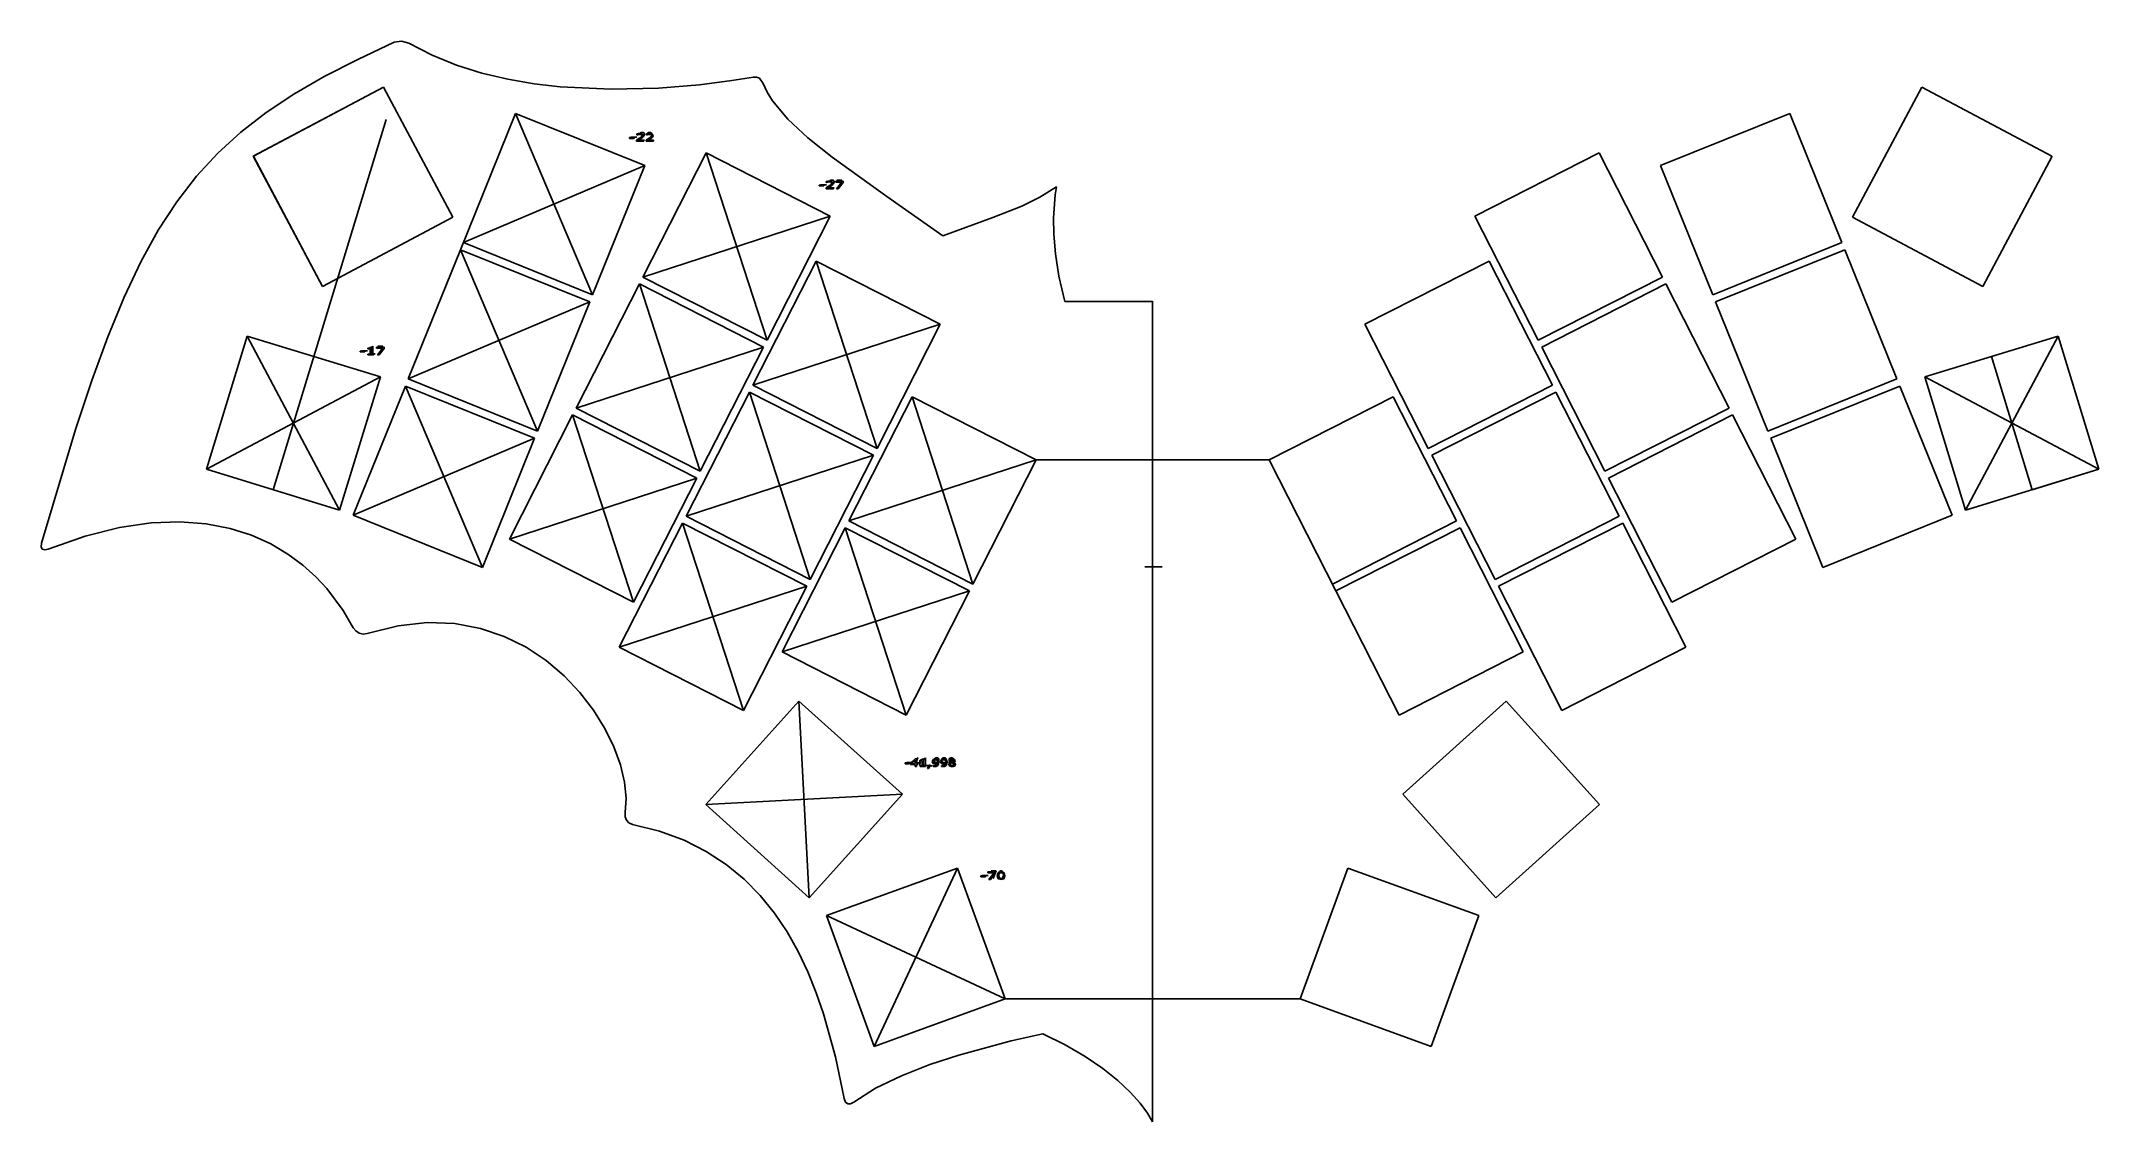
# Model space of a CAD drawing. Extents: x -7 to 259, y -168 to -29.
import ezdxf

# ---------------------------------------------------------------- set-up
doc = ezdxf.new("R2010")
doc.units = 0

msp = doc.modelspace()

# ---------------------------------------------------------------- linework, layer by layer
at = {"layer": 'Layer 1'}
for p, q in [((37.6962, -34.77724), (20.8761, -43.72074)), ((37.7092, -34.77004), (20.889, -43.71344)), ((46.6396, -51.59744), (37.6962, -34.77724)), ((46.6526, -51.59014), (37.7092, -34.77004)), ((236.4176, -34.77004), (227.4742, -51.59014)), ((253.2378, -43.71344), (236.4306, -34.77724)), ((23.432, -86.79694), (38.0506, -38.98174)), ((47.6488, -55.78834), (54.7663, -38.17184)), ((54.7663, -38.17184), (71.4556, -44.91474)), ((54.7663, -38.17184), (64.7127, -61.60404)), ((202.6712, -44.91474), (219.3605, -38.17184)), ((219.3605, -38.17184), (226.1034, -54.86114)), ((69.472191, -41.400413), (69.472191, -41.282578)), ((69.472191, -41.282578), (70.071277, -41.282578)), ((70.071277, -41.400413), (69.472191, -41.400413)), ((69.6621, -41.25454), (70.424, -41.25454)), ((70.071277, -41.282578), (70.071277, -41.400413)), ((70.37274, -41.629574), (70.574356, -41.51239)), ((70.37274, -41.765638), (70.37274, -41.629574)), ((71.340495, -41.765638), (70.37274, -41.765638)), ((70.408255, -40.836619), (70.589709, -40.794949)), ((70.408255, -40.973335), (70.408255, -40.836619)), ((70.417855, -40.973335), (70.408255, -40.973335)), ((70.61659, -40.909535), (70.417855, -40.973335)), ((70.775966, -41.535817), (70.571471, -41.654304)), ((70.571471, -41.654304), (71.34049, -41.654304)), ((70.574356, -41.51239), (70.76349, -41.395856)), ((70.589709, -40.794949), (70.810526, -40.776069)), ((70.805725, -40.888705), (70.61659, -40.909535)), ((70.76349, -41.395856), (71.01599, -41.203804)), ((70.988143, -41.403008), (70.775966, -41.535817)), ((71.3764, -41.06404), (70.8049, -41.63544)), ((70.8049, -41.63544), (71.424, -41.63544)), ((71.01022, -40.931675), (70.805725, -40.888705)), ((70.810526, -40.776069), (71.155192, -40.848329)), ((70.8526, -40.73074), (70.9002, -40.68304)), ((70.9002, -40.68304), (70.9954, -40.63544)), ((71.110072, -41.316418), (70.988143, -41.403008)), ((70.9954, -40.63544), (71.2335, -40.63544)), ((71.08415, -41.049511), (71.01022, -40.931675)), ((71.01599, -41.203804), (71.08415, -41.049511)), ((71.198402, -41.236988), (71.110072, -41.316418)), ((71.155192, -40.848329), (71.280002, -41.042985)), ((71.258882, -41.146498), (71.198402, -41.236988)), ((71.2335, -40.63544), (71.3287, -40.68304)), ((71.280002, -41.042985), (71.258882, -41.146498)), ((71.3287, -40.68304), (71.3764, -40.73074)), ((71.34049, -41.654304), (71.340495, -41.765638)), ((71.3764, -40.73074), (71.424, -40.82594)), ((71.424, -40.92114), (71.3764, -41.06404)), ((71.424, -40.82594), (71.424, -40.92114)), ((71.622756, -41.629574), (71.824372, -41.51239)), ((71.622756, -41.765638), (71.622756, -41.629574)), ((72.59051, -41.765638), (71.622756, -41.765638)), ((71.65828, -40.836619), (71.839734, -40.794949)), ((71.65828, -40.973335), (71.65828, -40.836619)), ((71.66788, -40.973335), (71.65828, -40.973335)), ((71.866615, -40.909535), (71.66788, -40.973335)), ((72.3287, -41.06404), (71.7573, -41.63544)), ((71.7573, -41.63544), (72.3764, -41.63544)), ((71.8049, -40.73074), (71.8526, -40.68304)), ((72.025991, -41.535817), (71.821495, -41.654304)), ((71.821495, -41.654304), (72.590514, -41.654304)), ((71.824372, -41.51239), (72.013506, -41.395856)), ((71.839734, -40.794949), (72.060551, -40.776069)), ((71.8526, -40.68304), (71.9478, -40.63544)), ((72.055749, -40.888705), (71.866615, -40.909535)), ((71.9478, -40.63544), (72.1859, -40.63544)), ((72.013506, -41.395856), (72.266005, -41.203804)), ((72.238167, -41.403008), (72.025991, -41.535817)), ((72.260245, -40.931675), (72.055749, -40.888705)), ((72.060551, -40.776069), (72.405217, -40.848329)), ((72.1859, -40.63544), (72.2811, -40.68304)), ((72.360097, -41.316418), (72.238167, -41.403008)), ((72.334175, -41.049511), (72.260245, -40.931675)), ((72.266005, -41.203804), (72.334175, -41.049511)), ((72.2811, -40.68304), (72.3287, -40.73074)), ((72.3287, -40.73074), (72.3764, -40.82594)), ((72.3764, -40.92114), (72.3287, -41.06404)), ((72.448427, -41.236988), (72.360097, -41.316418)), ((72.3764, -40.82594), (72.3764, -40.92114)), ((72.405217, -40.848329), (72.530027, -41.042985)), ((72.508907, -41.146498), (72.448427, -41.236988)), ((72.530027, -41.042985), (72.508907, -41.146498)), ((72.590514, -41.654304), (72.59051, -41.765638)), ((20.8761, -43.72074), (29.8195, -60.54084)), ((20.889, -43.71344), (29.8325, -60.53364)), ((71.4556, -44.91474), (48.0234, -54.86114)), ((71.4556, -44.91474), (64.7127, -61.60404)), ((71.2148, -59.31744), (79.3866, -43.27934)), ((79.3866, -43.27934), (95.4247, -51.45114)), ((79.3866, -43.27934), (87.2529, -67.48924)), ((178.702, -51.45114), (194.7402, -43.27934)), ((194.7402, -43.27934), (202.912, -59.31744)), ((209.4141, -61.60404), (202.6712, -44.91474)), ((244.2943, -60.53364), (253.2507, -43.72074)), ((93.97219, -47.550415), (93.97219, -47.432579)), ((93.97219, -47.432579), (94.57128, -47.432579)), ((94.57128, -47.550415), (93.97219, -47.550415)), ((94.1621, -47.40454), (94.924, -47.40454)), ((94.57128, -47.432579), (94.57128, -47.550415)), ((94.87274, -47.779576), (95.07436, -47.662391)), ((94.87274, -47.91564), (94.87274, -47.779576)), ((94.90792, -46.986621), (95.08938, -46.944951)), ((94.90792, -47.123336), (94.90792, -46.986621)), ((94.91792, -47.123336), (94.90792, -47.123336)), ((95.11666, -47.059536), (94.91792, -47.123336)), ((95.27566, -47.68582), (95.07117, -47.804307)), ((95.07117, -47.804307), (95.84018, -47.804307)), ((95.07436, -47.662391), (95.26349, -47.545858)), ((95.08938, -46.944951), (95.31019, -46.926071)), ((95.30579, -47.038706), (95.11666, -47.059536)), ((95.26349, -47.545858), (95.51599, -47.353805)), ((95.48784, -47.553011), (95.27566, -47.68582)), ((95.8764, -47.21404), (95.3049, -47.78544)), ((95.3049, -47.78544), (95.924, -47.78544)), ((95.51029, -47.081676), (95.30579, -47.038706)), ((95.31019, -46.926071), (95.65486, -46.998331)), ((95.3526, -46.88074), (95.4002, -46.83304)), ((95.4002, -46.83304), (95.4954, -46.78544)), ((95.60977, -47.466421), (95.48784, -47.553011)), ((95.4954, -46.78544), (95.7335, -46.78544)), ((95.58419, -47.199512), (95.51029, -47.081676)), ((95.51599, -47.353805), (95.58419, -47.199512)), ((95.69807, -47.386991), (95.60977, -47.466421)), ((95.65486, -46.998331), (95.77967, -47.192988)), ((95.75857, -47.296501), (95.69807, -47.386991)), ((95.7335, -46.78544), (95.8287, -46.83304)), ((95.77967, -47.192988), (95.75857, -47.296501)), ((95.8287, -46.83304), (95.8764, -46.88074)), ((95.84018, -47.804307), (95.84049, -47.91564)), ((95.8764, -46.88074), (95.924, -46.97594)), ((95.924, -47.07114), (95.8764, -47.21404)), ((95.924, -46.97594), (95.924, -47.07114)), ((96.11604, -47.060193), (96.11604, -46.946263)), ((96.11604, -46.946263), (97.09435, -46.946263)), ((96.93018, -47.060193), (96.11604, -47.060193)), ((96.24181, -47.91564), (96.93018, -47.060193)), ((96.2573, -46.78544), (96.924, -46.78544)), ((97.09435, -47.091442), (96.44726, -47.91564)), ((96.924, -46.78544), (96.4954, -47.78544)), ((97.09435, -46.946263), (97.09435, -47.091442)), ((95.84049, -47.91564), (94.87274, -47.91564)), ((96.44726, -47.91564), (96.24181, -47.91564)), ((29.8195, -60.54084), (46.6396, -51.59744)), ((29.8325, -60.53364), (46.6526, -51.59014)), ((71.2148, -59.31744), (95.4247, -51.45114)), ((95.4247, -51.45114), (87.2529, -67.48924)), ((186.8739, -67.48924), (178.702, -51.45114)), ((227.4742, -51.59014), (244.2943, -60.53364)), ((40.9058, -72.47764), (47.6488, -55.78834)), ((47.6488, -55.78834), (64.3381, -62.53124)), ((47.6488, -55.78834), (57.5952, -79.22054)), ((64.7127, -61.60404), (48.0234, -54.86114)), ((226.1034, -54.86114), (209.4141, -61.60404)), ((209.7887, -62.53124), (226.478, -55.78834)), ((226.478, -55.78834), (233.2209, -72.47764)), ((85.42, -73.28924), (93.5918, -57.25114)), ((93.5918, -57.25114), (109.6299, -65.42304)), ((93.5918, -57.25114), (101.4581, -81.46114)), ((164.4969, -65.42304), (180.535, -57.25114)), ((180.535, -57.25114), (188.7068, -73.28924)), ((62.589, -76.24654), (70.7608, -60.20844)), ((70.7608, -60.20844), (78.6271, -84.41834)), ((70.7608, -60.20844), (86.7989, -68.38024)), ((87.2529, -67.48924), (71.2148, -59.31744)), ((202.912, -59.31744), (186.8739, -67.48924)), ((187.3279, -68.38024), (203.366, -60.20844)), ((203.366, -60.20844), (211.5378, -76.24654)), ((64.3381, -62.53124), (40.9058, -72.47764)), ((64.3381, -62.53124), (57.5952, -79.22054)), ((216.5316, -79.22054), (209.7887, -62.53124)), ((85.42, -73.28924), (109.6299, -65.42304)), ((109.6299, -65.42304), (101.4581, -81.46114)), ((172.6687, -81.46114), (164.4969, -65.42304)), ((14.8253, -84.16564), (20.088, -66.95214)), ((20.088, -66.95214), (37.3015, -72.21484)), ((20.088, -66.95214), (32.0388, -89.42834)), ((34.672192, -69.000415), (34.672192, -68.88258)), ((34.672192, -68.88258), (35.271278, -68.88258)), ((35.271278, -69.000415), (34.672192, -69.000415)), ((34.8621, -68.85454), (35.624, -68.85454)), ((35.271278, -68.88258), (35.271278, -69.000415)), ((35.68507, -68.528422), (35.81468, -68.521922)), ((35.68507, -68.616962), (35.68507, -68.528422)), ((35.982693, -68.616962), (35.68507, -68.616962)), ((35.81468, -68.521922), (35.919328, -68.501742)), ((35.919328, -68.501742), (35.988448, -68.460722)), ((35.982693, -69.266681), (35.982693, -68.616962)), ((35.988448, -68.460722), (36.018208, -68.393012)), ((36.018208, -68.393012), (36.16702, -68.393012)), ((36.1478, -68.47354), (36.0526, -68.52114)), ((36.243, -68.37834), (36.1478, -68.47354)), ((36.16702, -68.393012), (36.16702, -69.266688)), ((36.3383, -68.23544), (36.243, -68.37834)), ((36.3383, -69.23544), (36.3383, -68.23544)), ((36.816036, -68.510193), (36.816036, -68.396264)), ((36.816036, -68.396264), (37.794351, -68.396264)), ((37.630179, -68.510193), (36.816036, -68.510193)), ((36.941806, -69.365641), (37.630179, -68.510193)), ((36.9573, -68.23544), (37.624, -68.23544)), ((37.794351, -68.541443), (37.147262, -69.365641)), ((37.624, -68.23544), (37.1954, -69.23544)), ((37.794351, -68.396264), (37.794351, -68.541443)), ((62.589, -76.24654), (86.7989, -68.38024)), ((86.7989, -68.38024), (78.6271, -84.41834)), ((195.4997, -84.41834), (187.3279, -68.38024)), ((236.8253, -72.21484), (254.0388, -66.95214)), ((254.0388, -66.95214), (242.088, -89.42834)), ((254.0388, -66.95214), (259.3015, -84.16564)), ((35.68507, -69.365641), (35.68507, -69.266681)), ((35.68507, -69.266681), (35.982693, -69.266681)), ((36.458889, -69.365641), (35.68507, -69.365641)), ((36.624, -69.23544), (36.0526, -69.23544)), ((36.16702, -69.266688), (36.458882, -69.266688)), ((36.458882, -69.266688), (36.458889, -69.365641)), ((37.147262, -69.365641), (36.941806, -69.365641)), ((245.432, -69.58354), (250.6947, -86.79694)), ((37.3015, -72.21484), (14.8253, -84.16564)), ((37.3015, -72.21484), (32.0388, -89.42834)), ((33.7883, -90.09414), (40.5312, -73.40484)), ((40.5312, -73.40484), (50.4776, -96.83704)), ((40.5312, -73.40484), (57.2205, -80.14774)), ((57.5952, -79.22054), (40.9058, -72.47764)), ((76.7942, -90.21844), (84.966, -74.18034)), ((84.966, -74.18034), (92.8323, -98.39024)), ((84.966, -74.18034), (101.0041, -82.35214)), ((101.4581, -81.46114), (85.42, -73.28924)), ((188.7068, -73.28924), (172.6687, -81.46114)), ((173.1227, -82.35214), (189.1608, -74.18034)), ((189.1608, -74.18034), (197.3326, -90.21844)), ((233.2209, -72.47764), (216.5316, -79.22054)), ((216.9062, -80.14774), (233.5955, -73.40484)), ((233.5955, -73.40484), (240.3385, -90.09414)), ((242.088, -89.42834), (236.8253, -72.21484)), ((236.8253, -72.21484), (259.3015, -84.16564)), ((78.6271, -84.41834), (62.589, -76.24654)), ((97.8092, -90.82514), (105.981, -74.78704)), ((105.981, -74.78704), (113.8473, -98.99704)), ((105.981, -74.78704), (122.0191, -82.95884)), ((152.1076, -82.95884), (168.1458, -74.78704)), ((168.1458, -74.78704), (176.3176, -90.82514)), ((211.5378, -76.24654), (195.4997, -84.41834)), ((53.9632, -93.17564), (62.135, -77.13754)), ((62.135, -77.13754), (70.0013, -101.34754)), ((62.135, -77.13754), (78.1731, -85.30934)), ((195.9537, -85.30934), (211.9918, -77.13754)), ((211.9918, -77.13754), (220.1636, -93.17564)), ((57.2205, -80.14774), (33.7883, -90.09414)), ((57.2205, -80.14774), (50.4776, -96.83704)), ((101.0041, -82.35214), (76.7942, -90.21844)), ((101.0041, -82.35214), (92.8323, -98.39024)), ((181.2945, -98.39024), (173.1227, -82.35214)), ((223.6491, -96.83704), (216.9062, -80.14774)), ((32.0388, -89.42834), (14.8253, -84.16564)), ((122.0191, -82.95884), (97.8092, -90.82514)), ((122.0191, -82.95884), (113.8473, -98.99704)), ((152.1076, -82.95884), (122.0191, -82.95884)), ((137.0634, -82.95884), (137.0634, -152.59554)), ((160.7335, -99.88804), (152.1076, -82.95884)), ((259.3015, -84.16564), (242.088, -89.42834)), ((259.3015, -84.16564), (250.6947, -86.79694)), ((78.1731, -85.30934), (53.9632, -93.17564)), ((78.1731, -85.30934), (70.0013, -101.34754)), ((204.1255, -101.34754), (195.9537, -85.30934)), ((50.4776, -96.83704), (33.7883, -90.09414)), ((92.8323, -98.39024), (76.7942, -90.21844)), ((197.3326, -90.21844), (181.2945, -98.39024)), ((240.3385, -90.09414), (223.6491, -96.83704)), ((68.1683, -107.14754), (76.3402, -91.10944)), ((76.3402, -91.10944), (84.2064, -115.31934)), ((76.3402, -91.10944), (92.3783, -99.28124)), ((89.1834, -107.75434), (97.3552, -91.71614)), ((97.3552, -91.71614), (113.3933, -99.88804)), ((97.3552, -91.71614), (105.2215, -115.92614)), ((113.8473, -98.99704), (97.8092, -90.82514)), ((137.0634, -91.02724), (137.0634, -100.77724)), ((137.0634, -96.77724), (137.0634, -91.02724)), ((176.3176, -90.82514), (160.2795, -98.99704)), ((160.7335, -99.88804), (176.7716, -91.71614)), ((176.7716, -91.71614), (184.9434, -107.75434)), ((181.7485, -99.28124), (197.7866, -91.10944)), ((197.7866, -91.10944), (205.9584, -107.14754)), ((70.0013, -101.34754), (53.9632, -93.17564)), ((220.1636, -93.17564), (204.1255, -101.34754)), ((136.0634, -96.77724), (138.3134, -96.77724)), ((92.3783, -99.28124), (68.1683, -107.14754)), ((92.3783, -99.28124), (84.2064, -115.31934)), ((113.3933, -99.88804), (89.1834, -107.75434)), ((113.3933, -99.88804), (105.2215, -115.92614)), ((168.9053, -115.92614), (160.7335, -99.88804)), ((189.9203, -115.31934), (181.7485, -99.28124)), ((84.2064, -115.31934), (68.1683, -107.14754)), ((105.2215, -115.92614), (89.1834, -107.75434)), ((184.9434, -107.75434), (168.9053, -115.92614)), ((205.9584, -107.14754), (189.9203, -115.31934)), ((79.3309, -127.48314), (91.3753, -114.10654)), ((91.3753, -114.10654), (92.7075, -139.52754)), ((91.3753, -114.10654), (104.7519, -126.15084)), ((169.3749, -126.15084), (182.7515, -114.10654)), ((182.7515, -114.10654), (194.7959, -127.48314)), ((105.10103, -122.20042), (105.10103, -122.08258)), ((105.10103, -122.08258), (105.61382, -122.08258)), ((105.61382, -122.20042), (105.10103, -122.20042)), ((105.3121, -122.05454), (106.074, -122.05454)), ((105.61382, -122.08258), (105.61382, -122.20042)), ((105.80283, -122.14313), (106.39532, -121.59626)), ((105.80283, -122.29286), (105.80283, -122.14313)), ((106.38875, -121.75117), (105.91459, -122.18866)), ((105.91459, -122.18866), (106.38875, -122.18866)), ((106.38875, -122.18866), (106.38875, -121.75117)), ((106.39532, -121.59626), (106.54653, -121.59626)), ((106.7406, -121.38784), (106.5026, -122.10214)), ((106.5026, -122.10214), (107.1216, -122.10214)), ((106.54653, -121.59626), (106.54653, -122.1887)), ((106.54653, -122.1887), (106.72814, -122.1887)), ((106.72814, -122.1887), (106.72814, -122.29282)), ((106.9787, -121.76884), (106.9787, -122.43544)), ((107.03795, -121.72841), (107.14889, -121.72141)), ((107.03795, -121.81691), (107.03795, -121.72841)), ((107.2927, -121.81691), (107.03795, -121.81691)), ((107.14889, -121.72141), (107.23849, -121.70121)), ((107.23849, -121.70121), (107.29769, -121.66021)), ((107.2927, -122.46664), (107.2927, -121.81691)), ((107.29769, -121.66021), (107.32319, -121.59251)), ((107.32319, -121.59251), (107.45057, -121.59251)), ((107.45057, -121.59251), (107.45057, -122.46619)), ((107.5502, -121.67354), (107.4549, -121.72114)), ((107.6454, -121.57834), (107.5502, -121.67354)), ((107.7406, -121.43544), (107.6454, -121.57834)), ((107.7406, -122.43544), (107.7406, -121.43544)), ((108.58431, -121.91084), (108.70758, -121.66931)), ((108.62051, -122.05732), (108.58431, -121.91084)), ((108.72981, -122.15823), (108.62051, -122.05732)), ((108.70758, -121.66931), (109.00835, -121.57621)), ((108.85225, -122.20383), (108.72981, -122.15823)), ((108.81961, -121.74139), (108.75141, -121.9061)), ((108.75141, -121.9061), (108.77361, -122.00701)), ((108.77361, -122.00701), (108.84841, -122.07541)), ((109.00697, -121.68279), (108.81961, -121.74139)), ((108.84841, -122.07541), (108.92981, -122.10271)), ((108.98949, -122.21553), (108.85225, -122.20383)), ((108.9311, -121.53074), (108.8835, -121.62594)), ((108.8835, -121.62594), (108.8835, -121.86404)), ((108.8835, -121.86404), (108.9311, -121.95924)), ((108.92981, -122.10271), (109.02841, -122.10971)), ((108.9787, -121.48304), (108.9311, -121.53074)), ((108.9311, -121.95924), (108.9787, -122.00684)), ((109.074, -121.43544), (108.9787, -121.48304)), ((108.9787, -122.00684), (109.074, -122.05454)), ((109.13658, -122.19993), (108.98949, -122.21553)), ((109.10307, -121.69579), (109.00697, -121.68279)), ((109.00835, -121.57621), (109.1727, -121.59831)), ((109.02841, -122.10971), (109.15825, -122.09601)), ((109.2645, -121.43544), (109.074, -121.43544)), ((109.074, -122.05454), (109.2645, -122.05454)), ((109.18607, -121.73749), (109.10307, -121.69579)), ((109.28039, -122.14783), (109.13658, -122.19993)), ((109.15825, -122.09601), (109.28151, -122.05631)), ((109.16041, -122.38611), (109.28039, -122.14783)), ((109.1727, -121.59831), (109.30501, -121.66341)), ((109.25837, -121.83259), (109.18607, -121.73749)), ((109.28467, -121.99469), (109.25837, -121.83259)), ((109.3597, -121.48304), (109.2645, -121.43544)), ((109.2645, -122.05454), (109.3597, -122.00684)), ((109.28151, -122.05631), (109.28351, -122.02961)), ((109.28351, -122.02961), (109.28551, -121.99511)), ((109.28551, -121.99511), (109.28467, -121.99469)), ((109.41367, -122.25315), (109.30355, -122.42958)), ((109.30501, -121.66341), (109.41266, -121.80273)), ((109.3121, -122.34024), (109.4073, -122.19734)), ((109.4073, -121.53074), (109.3597, -121.48304)), ((109.3597, -122.00684), (109.4073, -121.95924)), ((109.4549, -121.62594), (109.4073, -121.53074)), ((109.4073, -121.95924), (109.4549, -121.86404)), ((109.4073, -122.19734), (109.4549, -122.00684)), ((109.41266, -121.80273), (109.45046, -122.02213)), ((109.45067, -122.02269), (109.41367, -122.25315)), ((109.45046, -122.02213), (109.45067, -122.02269)), ((109.4549, -122.00684), (109.4549, -121.62594)), ((109.65425, -121.91084), (109.77751, -121.66931)), ((109.69045, -122.05732), (109.65425, -121.91084)), ((109.79974, -122.15823), (109.69045, -122.05732)), ((109.77751, -121.66931), (110.07828, -121.57621)), ((109.92219, -122.20383), (109.79974, -122.15823)), ((109.88946, -121.74139), (109.82126, -121.9061)), ((109.82126, -121.9061), (109.84346, -122.00701)), ((109.8835, -121.53074), (109.8359, -121.62594)), ((109.8359, -121.62594), (109.8359, -121.86404)), ((109.8359, -121.86404), (109.8835, -121.95924)), ((109.84346, -122.00701), (109.91826, -122.07541)), ((109.9311, -121.48304), (109.8835, -121.53074)), ((109.8835, -121.95924), (109.9311, -122.00684)), ((110.07682, -121.68279), (109.88946, -121.74139)), ((109.91826, -122.07541), (109.99966, -122.10271)), ((110.05942, -122.21553), (109.92219, -122.20383)), ((110.0264, -121.43544), (109.9311, -121.48304)), ((109.9311, -122.00684), (110.0264, -122.05454)), ((109.99966, -122.10271), (110.09826, -122.10971)), ((110.2168, -121.43544), (110.0264, -121.43544)), ((110.0264, -122.05454), (110.2168, -122.05454)), ((110.20652, -122.19993), (110.05942, -122.21553)), ((110.17302, -121.69579), (110.07682, -121.68279)), ((110.07828, -121.57621), (110.24264, -121.59831)), ((110.09826, -122.10971), (110.2281, -122.09601)), ((110.25602, -121.73749), (110.17302, -121.69579)), ((110.35033, -122.14783), (110.20652, -122.19993)), ((110.3121, -121.48304), (110.2168, -121.43544)), ((110.2168, -122.05454), (110.3121, -122.00684)), ((110.2281, -122.09601), (110.35136, -122.05631)), ((110.23035, -122.38611), (110.35033, -122.14783)), ((110.24264, -121.59831), (110.37494, -121.66341)), ((110.32832, -121.83259), (110.25602, -121.73749)), ((110.2645, -122.34024), (110.3597, -122.19734)), ((110.3597, -121.53074), (110.3121, -121.48304)), ((110.3121, -122.00684), (110.3597, -121.95924)), ((110.35462, -121.99469), (110.32832, -121.83259)), ((110.35136, -122.05631), (110.35336, -122.02961)), ((110.35336, -122.02961), (110.35536, -121.99511)), ((110.35536, -121.99511), (110.35462, -121.99469)), ((110.4073, -121.62594), (110.3597, -121.53074)), ((110.3597, -121.95924), (110.4073, -121.86404)), ((110.3597, -122.19734), (110.4073, -122.00684)), ((110.48362, -122.25315), (110.3735, -122.42958)), ((110.37494, -121.66341), (110.48259, -121.80273)), ((110.4073, -122.00684), (110.4073, -121.62594)), ((110.48259, -121.80273), (110.52039, -122.02213)), ((110.52062, -122.02269), (110.48362, -122.25315)), ((110.52039, -122.02213), (110.52062, -122.02269)), ((110.73181, -122.29802), (110.79101, -122.15219)), ((110.76475, -121.82923), (110.87816, -121.64694)), ((110.81155, -121.95293), (110.76475, -121.82923)), ((110.7883, -121.62594), (110.8359, -121.53074)), ((110.7883, -121.67354), (110.7883, -121.62594)), ((110.8359, -121.76884), (110.7883, -121.67354)), ((110.8359, -121.95924), (110.7883, -122.05454)), ((110.7883, -122.05454), (110.7883, -122.24494)), ((110.7883, -122.24494), (110.8359, -122.34024)), ((110.79101, -122.15219), (110.95783, -122.04803)), ((110.95783, -122.04403), (110.81155, -121.95293)), ((110.8359, -121.53074), (110.8835, -121.48304)), ((110.8835, -121.81644), (110.8359, -121.76884)), ((110.8835, -121.91164), (110.8359, -121.95924)), ((110.87816, -121.64694), (111.1666, -121.57404)), ((110.8835, -121.48304), (110.9787, -121.43544)), ((110.9787, -121.86404), (110.8835, -121.81644)), ((110.9787, -121.86404), (110.8835, -121.91164)), ((110.94224, -122.16464), (110.89784, -122.28833)), ((110.99561, -121.7089), (110.92991, -121.81437)), ((110.92991, -121.81437), (110.96281, -121.89577)), ((111.0614, -122.07804), (110.94224, -122.16464)), ((110.95783, -122.04803), (110.95783, -122.04403)), ((110.96281, -121.89577), (111.06389, -121.95627)), ((110.9787, -121.43544), (111.1692, -121.43544)), ((111.1692, -121.86404), (110.9787, -121.86404)), ((111.16572, -121.6698), (110.99561, -121.7089)), ((111.18385, -122.11254), (111.0614, -122.07804)), ((111.06389, -121.95627), (111.15099, -121.98687)), ((111.15099, -121.98687), (111.26276, -122.01807)), ((111.33829, -121.7115), (111.16572, -121.6698)), ((111.1666, -121.57404), (111.45915, -121.64374)), ((111.1692, -121.43544), (111.2645, -121.48304)), ((111.2645, -121.81644), (111.1692, -121.86404)), ((111.2645, -121.91164), (111.1692, -121.86404)), ((111.26845, -122.13924), (111.18385, -122.11254)), ((111.26276, -122.01807), (111.37534, -121.92887)), ((111.2645, -121.48304), (111.3121, -121.53074)), ((111.3121, -121.76884), (111.2645, -121.81644)), ((111.3121, -121.95924), (111.2645, -121.91164)), ((111.39829, -122.21214), (111.26845, -122.13924)), ((111.3121, -121.53074), (111.3597, -121.62594)), ((111.3597, -121.67354), (111.3121, -121.76884)), ((111.3597, -122.05454), (111.3121, -121.95924)), ((111.3121, -122.34024), (111.3597, -122.24494)), ((111.40649, -121.82217), (111.33829, -121.7115)), ((111.3597, -121.62594), (111.3597, -121.67354)), ((111.3597, -122.24494), (111.3597, -122.05454)), ((111.51664, -121.95037), (111.36462, -122.04937)), ((111.36462, -122.04937), (111.36462, -122.05337)), ((111.36462, -122.05337), (111.54047, -122.14977)), ((111.37534, -121.92887), (111.40654, -121.8221)), ((111.43199, -122.30784), (111.39829, -122.21214)), ((111.40654, -121.8221), (111.40649, -121.82217)), ((111.45915, -121.64374), (111.56844, -121.82082)), ((111.56844, -121.82082), (111.51664, -121.95037)), ((111.54047, -122.14977), (111.60127, -122.2956)), ((106.38875, -122.29286), (105.80283, -122.29286)), ((106.38875, -122.56564), (106.38875, -122.29286)), ((106.54653, -122.56564), (106.38875, -122.56564)), ((106.72814, -122.29282), (106.54653, -122.29282)), ((106.54653, -122.29282), (106.54653, -122.56564)), ((107.03795, -122.56564), (107.03795, -122.46664)), ((107.03795, -122.46664), (107.2927, -122.46664)), ((107.7003, -122.56564), (107.03795, -122.56564)), ((107.45057, -122.46619), (107.70039, -122.46619)), ((108.0264, -122.43544), (107.4549, -122.43544)), ((107.70039, -122.46619), (107.7003, -122.56564)), ((108.00024, -122.80652), (108.14323, -122.3801)), ((108.12022, -122.80652), (108.00024, -122.80652)), ((108.35196, -122.3801), (108.12022, -122.80652)), ((108.14323, -122.3801), (108.35196, -122.3801)), ((108.4549, -122.53074), (108.4073, -122.57834)), ((108.5026, -122.43544), (108.4549, -122.53074)), ((108.5026, -122.38784), (108.5026, -122.43544)), ((108.70368, -122.56946), (108.70368, -122.44511)), ((108.70368, -122.44511), (108.71168, -122.44511)), ((108.77108, -122.58056), (108.70368, -122.56946)), ((108.71168, -122.44511), (108.77908, -122.46401)), ((108.85158, -122.58456), (108.77108, -122.58056)), ((108.77908, -122.46401), (108.87608, -122.47201)), ((109.11619, -122.54416), (108.85158, -122.58456)), ((108.87608, -122.47201), (109.16041, -122.38611)), ((108.9787, -122.43544), (109.1692, -122.43544)), ((109.30355, -122.42958), (109.11619, -122.54416)), ((109.1692, -122.43544), (109.2645, -122.38784)), ((109.2645, -122.38784), (109.3121, -122.34024)), ((109.77362, -122.56946), (109.77362, -122.44511)), ((109.77362, -122.44511), (109.78162, -122.44511)), ((109.84102, -122.58056), (109.77362, -122.56946)), ((109.78162, -122.44511), (109.84902, -122.46401)), ((109.92152, -122.58456), (109.84102, -122.58056)), ((109.84902, -122.46401), (109.94602, -122.47201)), ((110.18613, -122.54416), (109.92152, -122.58456)), ((109.9311, -122.43544), (110.1216, -122.43544)), ((109.94602, -122.47201), (110.23035, -122.38611)), ((110.1216, -122.43544), (110.2168, -122.38784)), ((110.3735, -122.42958), (110.18613, -122.54416)), ((110.2168, -122.38784), (110.2645, -122.34024)), ((110.84932, -122.50635), (110.73181, -122.29802)), ((110.8359, -122.34024), (110.8835, -122.38784)), ((111.16653, -122.58775), (110.84932, -122.50635)), ((110.8835, -122.38784), (110.9787, -122.43544)), ((110.89784, -122.28833), (110.97424, -122.43351)), ((110.97424, -122.43351), (111.16818, -122.49081)), ((110.9787, -122.43544), (111.1692, -122.43544)), ((111.47716, -122.50445), (111.16653, -122.58775)), ((111.16818, -122.49081), (111.35965, -122.44201)), ((111.1692, -122.43544), (111.2645, -122.38784)), ((111.2645, -122.38784), (111.3121, -122.34024)), ((111.35965, -122.44201), (111.43195, -122.3079)), ((111.43195, -122.3079), (111.43199, -122.30784)), ((111.60125, -122.29547), (111.47716, -122.50445)), ((111.60127, -122.2956), (111.60125, -122.29547)), ((104.7519, -126.15084), (79.3309, -127.48314)), ((92.7075, -139.52754), (79.3309, -127.48314)), ((104.7519, -126.15084), (92.7075, -139.52754)), ((181.4193, -139.52754), (169.3749, -126.15084)), ((194.7959, -127.48314), (181.4193, -139.52754)), ((94.9222, -141.83744), (111.8366, -135.68104)), ((111.8366, -135.68104), (101.0785, -158.75194)), ((111.8366, -135.68104), (117.993, -152.59554)), ((114.87219, -136.80041), (114.87219, -136.68258)), ((114.87219, -136.68258), (115.47128, -136.68258)), ((115.47128, -136.80041), (114.87219, -136.80041)), ((115.0621, -136.65454), (115.824, -136.65454)), ((115.47128, -136.68258), (115.47128, -136.80041)), ((115.76602, -136.31019), (115.76602, -136.19626)), ((115.76602, -136.19626), (116.74434, -136.19626)), ((116.58016, -136.31019), (115.76602, -136.31019)), ((115.89179, -137.16564), (116.58016, -136.31019)), ((116.09725, -137.16564), (115.89179, -137.16564)), ((116.74434, -136.34144), (116.09725, -137.16564)), ((116.2049, -136.03544), (116.8716, -136.03544)), ((116.8716, -136.03544), (116.443, -137.03544)), ((116.74434, -136.19626), (116.74434, -136.34144)), ((116.99972, -136.68193), (117.11973, -136.30043)), ((117.1178, -137.06213), (116.99972, -136.68193)), ((117.49415, -137.18582), (117.1178, -137.06213)), ((117.11973, -136.30043), (117.49415, -136.17673)), ((117.2061, -136.51201), (117.1946, -136.68193)), ((117.1946, -136.68193), (117.2052, -136.85185)), ((117.2049, -136.41644), (117.2526, -136.22594)), ((117.2049, -136.65454), (117.2049, -136.41644)), ((117.2526, -136.84494), (117.2049, -136.65454)), ((117.2052, -136.85185), (117.2503, -136.97424)), ((117.2512, -136.38636), (117.2061, -136.51201)), ((117.2503, -136.97424), (117.3396, -137.05174)), ((117.3443, -136.30956), (117.2512, -136.38636)), ((117.2526, -136.22594), (117.3002, -136.13074)), ((117.3002, -136.94024), (117.2526, -136.84494)), ((117.3002, -136.13074), (117.3478, -136.08304)), ((117.3478, -136.98784), (117.3002, -136.94024)), ((117.3396, -137.05174), (117.49417, -137.07844)), ((117.49407, -136.28416), (117.3443, -136.30956)), ((117.3478, -136.08304), (117.443, -136.03544)), ((117.443, -137.03544), (117.3478, -136.98784)), ((117.443, -136.03544), (117.5383, -136.03544)), ((117.5383, -137.03544), (117.443, -137.03544)), ((117.64289, -136.30956), (117.49407, -136.28416)), ((117.49415, -136.17673), (117.86954, -136.30238)), ((117.86762, -137.06408), (117.49415, -137.18582)), ((117.49417, -137.07844), (117.64395, -137.05304)), ((117.5383, -136.03544), (117.6335, -136.08304)), ((117.6335, -136.98784), (117.5383, -137.03544)), ((117.6335, -136.08304), (117.6811, -136.13074)), ((117.6811, -136.94024), (117.6335, -136.98784)), ((117.73509, -136.38506), (117.64289, -136.30956)), ((117.64395, -137.05304), (117.73615, -136.97624)), ((117.6811, -136.13074), (117.7287, -136.22594)), ((117.7287, -136.84494), (117.6811, -136.94024)), ((117.7287, -136.22594), (117.7764, -136.41644)), ((117.7764, -136.65454), (117.7287, -136.84494)), ((117.78119, -136.50876), (117.73509, -136.38506)), ((117.73609, -136.97619), (117.78119, -136.8525)), ((117.73615, -136.97624), (117.73609, -136.97619)), ((117.7764, -136.41644), (117.7764, -136.65454)), ((117.79369, -136.68063), (117.78119, -136.50876)), ((117.78119, -136.8525), (117.79369, -136.68063)), ((117.98859, -136.68063), (117.86762, -137.06408)), ((117.86954, -136.30238), (117.98859, -136.68063)), ((117.98859, -136.68063), (117.98859, -136.68063)), ((156.1338, -152.59554), (162.2901, -135.68104)), ((162.2901, -135.68104), (179.2046, -141.83744)), ((94.9222, -141.83744), (117.993, -152.59554)), ((101.0785, -158.75194), (94.9222, -141.83744)), ((179.2046, -141.83744), (173.0482, -158.75194)), ((117.993, -152.59554), (101.0785, -158.75194)), ((156.1338, -152.59554), (117.993, -152.59554)), ((173.0482, -158.75194), (156.1338, -152.59554))]:
    msp.add_line(p, q, dxfattribs=at)
at = {"layer": 'Ð¨Ð°Ñ€ 3'}
for p, q in [((39.10104, -28.98455), (34.368562, -31.207484)), ((40.046299, -28.840749), (39.10104, -28.98455)), ((40.97049, -29.09852), (40.046299, -28.840749)), ((43.981136, -30.657208), (40.97049, -29.09852)), ((34.368562, -31.207484), (30.056866, -33.425577)), ((47.143338, -31.937882), (43.981136, -30.657208)), ((30.056866, -33.425577), (26.129602, -35.69196)), ((50.418088, -32.963402), (47.143338, -31.937882)), ((53.766382, -33.756627), (50.418088, -32.963402)), ((57.149214, -34.340417), (53.766382, -33.756627)), ((60.527578, -34.737631), (57.149214, -34.340417)), ((78.519614, -34.482953), (73.216239, -34.917919)), ((82.712956, -33.941748), (78.519614, -34.482953)), ((85.48422, -33.47718), (82.712956, -33.941748)), ((85.900422, -33.482742), (85.48422, -33.47718)), ((86.269746, -33.641087), (85.900422, -33.482742)), ((86.76302, -34.30046), (86.269746, -33.641087)), ((87.246653, -35.418252), (86.76302, -34.30046)), ((26.129602, -35.69196), (22.550422, -38.059769)), ((67.114879, -35.06377), (60.527578, -34.737631)), ((73.216239, -34.917919), (67.114879, -35.06377)), ((87.946982, -36.561377), (87.246653, -35.418252)), ((89.9225, -38.914806), (87.946982, -36.561377)), ((22.550422, -38.059769), (19.282975, -40.582136)), ((92.539119, -41.343105), (89.9225, -38.914806)), ((19.282975, -40.582136), (16.290911, -43.312195)), ((95.646388, -43.828629), (92.539119, -41.343105)), ((16.290911, -43.312195), (13.537883, -46.303079)), ((102.731056, -48.900782), (95.646388, -43.828629)), ((13.537883, -46.303079), (10.987539, -49.607922)), ((124.63534, -47.68246), (122.498591, -49.002898)), ((124.458934, -48.712201), (124.63534, -47.68246)), ((10.987539, -49.607922), (8.60353, -53.279856)), ((109.97288, -53.99012), (102.731056, -48.900782)), ((120.186188, -50.146204), (116.432746, -51.634553)), ((122.498591, -49.002898), (120.186188, -50.146204)), ((124.254161, -51.661798), (124.458934, -48.712201)), ((116.432746, -51.634553), (109.97288, -53.99012)), ((124.293222, -53.791094), (124.254161, -51.661798)), ((8.60353, -53.279856), (6.349507, -57.372016)), ((124.507693, -56.321813), (124.293222, -53.791094)), ((6.349507, -57.372016), (4.189121, -61.937534)), ((124.958408, -59.227778), (124.507693, -56.321813)), ((125.7062, -62.482807), (124.958408, -59.227778)), ((4.189121, -61.937534), (2.086021, -67.029544)), ((137.03935, -62.471437), (125.7062, -62.482807)), ((137.04039, -168.481505), (137.04039, -62.458001)), ((2.086021, -67.029544), (0.003859, -72.70118)), ((0.003859, -72.70118), (-2.093716, -79.005575)), ((-2.093716, -79.005575), (-6.4805, -93.725174)), ((-5.61546, -94.495866), (-0.822009, -92.81007)), ((-0.822009, -92.81007), (3.605456, -91.692379)), ((3.605456, -91.692379), (7.678799, -91.087314)), ((7.678799, -91.087314), (11.409881, -90.939397)), ((11.409881, -90.939397), (14.810566, -91.193149)), ((14.810566, -91.193149), (17.892715, -91.793092)), ((17.892715, -91.793092), (20.668193, -92.683747)), ((20.668193, -92.683747), (23.14886, -93.809636)), ((-6.4805, -93.725174), (-6.524575, -94.180302)), ((-6.524575, -94.180302), (-6.376937, -94.475762)), ((-6.376937, -94.475762), (-6.064821, -94.5886)), ((-6.064821, -94.5886), (-5.61546, -94.495866)), ((23.14886, -93.809636), (25.34658, -95.115279)), ((25.34658, -95.115279), (27.273215, -96.545199)), ((27.273215, -96.545199), (28.940628, -98.043917)), ((28.940628, -98.043917), (30.360682, -99.555954)), ((30.360682, -99.555954), (32.50616, -102.39807)), ((32.50616, -102.39807), (33.80455, -104.627721)), ((33.80455, -104.627721), (34.129168, -105.053448)), ((34.129168, -105.053448), (34.571649, -105.338921)), ((34.571649, -105.338921), (35.082115, -105.460018)), ((35.082115, -105.460018), (35.61069, -105.392619)), ((35.61069, -105.392619), (39.59165, -104.381742)), ((39.59165, -104.381742), (43.360733, -103.970497)), ((43.360733, -103.970497), (46.909081, -104.100591)), ((46.909081, -104.100591), (50.227838, -104.71373)), ((50.227838, -104.71373), (53.308149, -105.751622)), ((53.308149, -105.751622), (56.141156, -107.155971)), ((56.141156, -107.155971), (58.718002, -108.868484)), ((58.718002, -108.868484), (61.029833, -110.830868)), ((61.029833, -110.830868), (63.06779, -112.98483)), ((63.06779, -112.98483), (64.823017, -115.272074)), ((64.823017, -115.272074), (66.286659, -117.634309)), ((66.286659, -117.634309), (67.449858, -120.013239)), ((67.449858, -120.013239), (68.303758, -122.350572)), ((68.303758, -122.350572), (68.839503, -124.588013)), ((68.839503, -124.588013), (69.048236, -126.66727)), ((69.048236, -126.66727), (68.9211, -128.530048)), ((68.9211, -128.530048), (68.918186, -129.049455)), ((68.918186, -129.049455), (69.08591, -129.501909)), ((69.08591, -129.501909), (69.411119, -129.8464)), ((69.411119, -129.8464), (69.88066, -130.041917)), ((69.88066, -130.041917), (73.359403, -130.924505)), ((73.359403, -130.924505), (76.523153, -132.1004)), ((76.523153, -132.1004), (79.388848, -133.544823)), ((79.388848, -133.544823), (81.973427, -135.232997)), ((81.973427, -135.232997), (84.293828, -137.140141)), ((84.293828, -137.140141), (86.366989, -139.241478)), ((86.366989, -139.241478), (88.20985, -141.512228)), ((88.20985, -141.512228), (89.839348, -143.927612)), ((89.839348, -143.927612), (91.272421, -146.462852)), ((91.272421, -146.462852), (92.526008, -149.093169)), ((92.526008, -149.093169), (93.617048, -151.793783)), ((93.617048, -151.793783), (94.562479, -154.539917)), ((94.562479, -154.539917), (96.084268, -160.069627)), ((112.023563, -159.851772), (118.771568, -158.021016)), ((118.771568, -158.021016), (122.87536, -157.106488)), ((122.87536, -157.106488), (125.776463, -158.51761)), ((125.776463, -158.51761), (128.360313, -160.020153)), ((96.084268, -160.069627), (97.22688, -165.484066)), ((104.599878, -162.513789), (108.273147, -161.084184)), ((108.273147, -161.084184), (112.023563, -159.851772)), ((128.360313, -160.020153), (130.62404, -161.569944)), ((130.62404, -161.569944), (132.564774, -163.122807)), ((98.46905, -165.922101), (101.249824, -164.129969)), ((101.249824, -164.129969), (104.599878, -162.513789)), ((132.564774, -163.122807), (134.179645, -164.63457)), ((134.179645, -164.63457), (135.465785, -166.061056)), ((97.22688, -165.484066), (97.39703, -165.91842)), ((97.39703, -165.91842), (97.682541, -166.140385)), ((97.682541, -166.140385), (98.050764, -166.1437)), ((98.050764, -166.1437), (98.46905, -165.922101)), ((135.465785, -166.061056), (136.420323, -167.358093)), ((136.420323, -167.358093), (137.04039, -168.481505))]:
    msp.add_line(p, q, dxfattribs=at)

doc.saveas('drawing.dxf')
